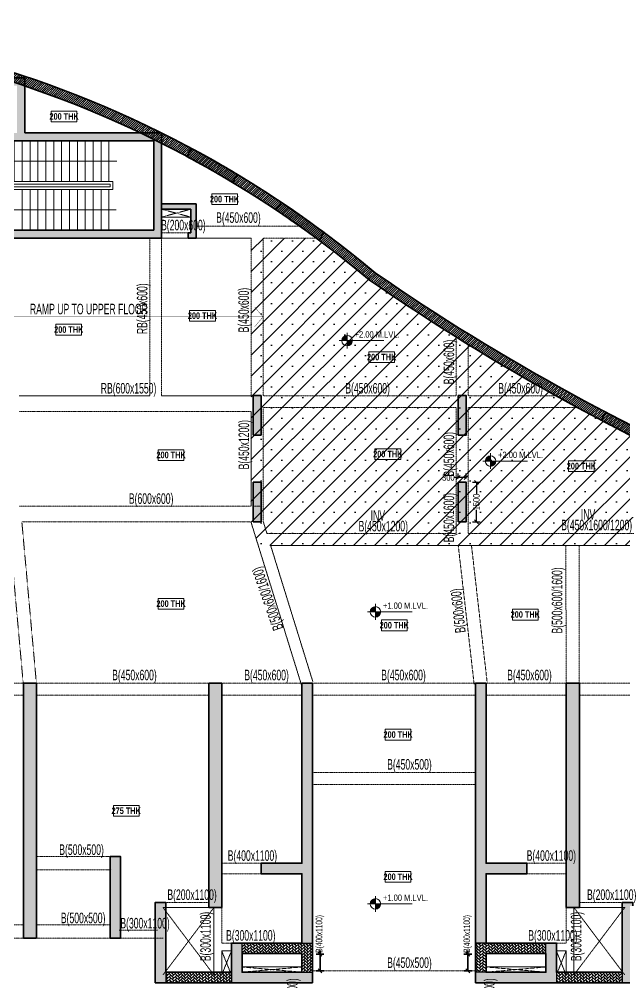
# Model space of a CAD drawing. Header units: millimetres. Extents: x -3 to 145534, y 75 to 63454.
# Drawn here: x 21210 to 44240, y 25159 to 61841 of the extents above; entities that cross this region are included whole.
import ezdxf

# ---------------------------------------------------------------- set-up
doc = ezdxf.new("R2010")
doc.units = ezdxf.units.MM
doc.linetypes.add('HIDDEN', pattern=[0.375, 0.25, -0.125])
for name, color, linetype, lineweight in [('A-ANNO-DIMS', 8, 'Continuous', 15), ('A-DETL-MISC', 35, 'Continuous', 15), ('A-FLOR-IDEN', 11, 'Continuous', 9), ('A-HIDD-ABVE', 8, 'HIDDEN', 20), ('G-____-____-DIMS', 7, 'Continuous', 9), ('S-BEAM', 7, 'Continuous', 18), ('S-BEAM-IDEN', 2, 'Continuous', 9), ('S-COL HATCH', 9, 'Continuous', 0), ('S-COLS', 5, 'Continuous', 35)]:
    doc.layers.add(name, color=color, linetype=linetype, lineweight=lineweight)
doc.layers.add('changes', color=7, linetype='Continuous')
doc.layers.add('HATCH', color=8, linetype='Continuous')
doc.styles.add('Dim.s & Anno.(Misc.)', font='ARIALN.TTF')
doc.styles.add('SOBHA', font='swisscl.ttf')
doc.styles.add('Swis721 LtCn BT', font='swisscl.ttf', dxfattribs={"width": 0.9, "height": 233.3551617873649})
doc.styles.add('Swis721 LtCn BT_1', font='swisscl.ttf', dxfattribs={"height": 239.9999999999999})
doc.styles.add('Swis721 LtCn BT_B', font='', dxfattribs={"width": 0.9, "height": 246.9183359013865})
doc.styles.get('Swis721 LtCn BT_B').set_extended_font_data('Swis721 LtCn BT', bold=True)
doc.dimstyles.new('A-GFC-100', dxfattribs={"dimscale": 100, "dimtxt": 1.75, "dimasz": 1.5, "dimexe": 1.5, "dimexo": 0, "dimgap": 1, "dimtad": 1, "dimdsep": 46, "dimtxsty": 'Dim.s & Anno.(Misc.)', "dimblk": 'ARCHTICK', "dimcen": 0, "dimdle": 1.5, "dimclrd": 256, "dimclre": 8, "dimclrt": 6, "dimazin": 2, "dimtfac": 1, "dimtix": 1, "dimtmove": 2, "dimatfit": 3, "dimfxl": 1, "dimtolj": 1, "dimlwd": -1, "dimlwe": 9, "dimarcsym": 0})
doc.dimstyles.new('S-100', dxfattribs={"dimscale": 100, "dimtxt": 2.5, "dimasz": 1.5, "dimexe": 1.5, "dimexo": 1.5, "dimgap": 0.1, "dimtad": 0, "dimdec": 0, "dimrnd": 0.0005, "dimzin": 0, "dimdsep": 46, "dimtxsty": 'SOBHA', "dimblk": 'OBLIQUE', "dimcen": 0.09, "dimclrd": 8, "dimclre": 8, "dimclrt": 6, "dimadec": 0, "dimazin": 0, "dimtfac": 1, "dimtdec": 0, "dimtofl": 0, "dimtmove": 0, "dimatfit": 3, "dimfxl": 1.5, "dimfxlon": 1, "dimtolj": 1, "dimtzin": 0, "dimlwd": -1, "dimlwe": -1, "dimarcsym": 0})
pattern_1 = [(45, (-31966103.1804494, 21022167.40844137), (0, 113.1370849898476), [240, -80]), (135, (-31966046.6119069, 21022223.97698387), (8.9e-15, 113.1370849898476), [240, -80])]
pattern_2 = [(45, (-31794446.85419369, 20735559.7480981), (0, 113.1370849898476), [240, -80]), (135, (-31794390.28565119, 20735616.3166406), (8.9e-15, 113.1370849898476), [240, -80])]

# ---------------------------------------------------------------- blocks, each defined once
blk = doc.blocks.new('_ARCHTICK')
at = {"color": 0, "linetype": 'ByBlock', "const_width": 0.15}
blk.add_lwpolyline([(-0.5, -0.5), (0.5, 0.5)], dxfattribs=at)
blk = doc.blocks.new('Spot Elevations - M_Spot Elevation - Target Filled-23738-FIRST FLOOR  FRAMING PLAN _NTA_')
at = {"layer": 'G-____-____-DIMS'}
h = blk.add_hatch(color=256, dxfattribs=at)
edge = h.paths.add_edge_path(flags=0)
edge.add_line((1.6e-15, 0), (-1.999999999999998, 0))
edge.add_arc((-2.6e-15, 1.9e-15), 1.999999999999994, 90.00000000000023, 180.0000000000001, ccw=False)
edge.add_line((1.6e-15, 1.999999999999998), (1.6e-15, 0))
h = blk.add_hatch(color=256, dxfattribs=at)
edge = h.paths.add_edge_path(flags=0)
edge.add_line((1.6e-15, 0), (2.000000000000003, 0))
edge.add_arc((9e-15, -5.8e-15), 1.999999999999992, 269.9999999999993, 359.99999999999983, ccw=False)
edge.add_line((1.6e-15, -1.999999999999999), (1.6e-15, 0))
for p, q in [((-2.999999999999997, 0), (14, 0)), ((1.9e-15, -2.999999999999999), (1.9e-15, 2.999999999999999))]:
    blk.add_line(p, q, dxfattribs=at)
blk.add_circle((1.6e-15, 0), 2.000000000000001, dxfattribs=at)
blk = doc.blocks.new('A$C89844c14')
at = {"layer": 'S-COL HATCH', "transparency": 33554687}
h = blk.add_hatch(dxfattribs=at)
h.set_pattern_fill('ANSI31', color=256, scale=500)
h.set_pattern_definition([(45, (-31243118.95039071, 21573255.04475099), (-44.19417382415922, 44.19417382415922), [])])
edge = h.paths.add_edge_path()
edge.add_line((-12641.36437787861, -10574.03004626185), (46763.39400777965, -10574.03004626185))
edge.add_line((46763.39400777965, -10574.03004626185), (50158.63604889065, -10423.83620051294))
edge.add_line((50158.63604889065, -10423.83620051294), (50158.63604889065, 18363.45195051283))
edge.add_arc((65986.83610693365, 101151.7779547721), 84287.8332837242, 235.3318360843077, 259.1763076908551, ccw=False)
edge.add_arc((-8442.753611341119, 269.379661232233), 41199.68046838963, 49.9961516128636, 101.0852321286915)
edge.add_line((-16364.17637338489, 40700.36693736166), (-15223.62516012043, 21151.17039509863))
edge.add_line((-15223.62516012043, 21151.17039509863), (-12641.36437787861, 21151.17039486021))
edge.add_line((-12641.36437787861, 21151.17039486021), (-12641.36437787861, -10574.03004626185))
edge = h.paths.add_edge_path(flags=16)
edge.add_line((-12291.36437835544, -10224.03004578501), (46755.65639505535, -10224.03004578501))
edge.add_line((46755.65639505535, -10224.03004578501), (49808.63604841381, -10088.97671297937))
edge.add_line((49808.63604841381, -10088.97671297937), (49808.63604841381, 18074.53277989477))
edge.add_arc((65986.83610427752, 101151.777949918), 84637.83327854906, 235.3207608542366, 258.9803174311657, ccw=False)
edge.add_arc((-8442.753610882908, 269.3796631880104), 40849.68046623029, 49.97334944151059, 100.6567920093794)
edge.add_line((-15996.90336217731, 40414.50658699125), (-14893.4499033913, 21501.17039509863))
edge.add_line((-14893.4499033913, 21501.17039509863), (-12291.36437835544, 21501.17039462179))
edge.add_line((-12291.36437835544, 21501.17039462179), (-12291.36437835544, -10224.03004578501))
h = blk.add_hatch(color=256, dxfattribs=at)
h.dxf.hatch_style = 1
h.paths.add_polyline_path([(9116.98672829941, 37152.32847986743), (4718.410191729665, 37152.32847986743), (4718.410191729665, 38940.81823940575, 0.0061394084809778), (3764.870239019394, 39252.32868109271), (2318.410443499685, 39252.32868109271), (2318.410355761647, 38452.32847986743), (2618.410192206502, 38452.32847986743), (2618.410192206502, 38952.32868109271), (4418.410191729665, 38952.32868109271), (4418.410191729665, 37152.32847986743), (2618.410192206502, 37152.32847986743), (2618.410192206502, 37452.32847986743), (2318.410271838307, 37452.32847986743), (2318.410166934133, 34902.32847986743), (2618.410191729665, 34902.32847986743), (2618.410191729665, 36852.32847986743), (9618.410192206504, 36852.32847986743), (9618.410192206504, 33452.32847962901), (2618.410191729665, 33452.32847962901), (2618.410191729665, 33652.32847986743), (2318.410192206502, 33652.32847986743), (2318.410192206502, 33152.32847962901), (9918.41019268334, 33152.32847962901), (9918.41019268334, 36759.98198723793, 0.005461092932289)])
h = blk.add_hatch(color=256, dxfattribs=at)
h.dxf.hatch_style = 1
h.paths.add_polyline_path([(4718.410191729665, 39252.32868109271), (3764.870239019394, 39252.32868109271, -0.0061394084809777), (4718.410191729665, 38940.81823940575)])
h = blk.add_hatch(color=256, dxfattribs=at)
h.dxf.hatch_style = 1
h.paths.add_polyline_path([(9916.488125164064, 37152.32847986743), (9116.98672829941, 37152.32847986743, -0.0054610929322891), (9918.41019268334, 36759.98198723793)])
h = blk.add_hatch(color=256, dxfattribs=at)
h.dxf.hatch_style = 1
h.paths.add_polyline_path([(11048.92116140947, 36566.86073822156), (10883.09765475243, 36258.63587787375, -0.0119099194119703), (12621.80857507884, 35269.11350852624), (12787.81885411963, 35577.68553232029, 0.011811406777988)])
h = blk.add_hatch(color=256, dxfattribs=at)
h.dxf.hatch_style = 1
h.paths.add_polyline_path([(14465.38931171223, 34513.35306438059), (14270.55549418181, 34222.59580556676, -0.0119099194350363), (15905.50230845436, 33069.67815620452), (16100.55556829646, 33360.76290838793, 0.0118114067623344)])
h = blk.add_hatch(color=256, dxfattribs=at)
h.dxf.hatch_style = 1
h.paths.add_polyline_path([(11228.40951917693, 34451.18865903467), (9918.410194970667, 34451.16267657652), (9918.412713244557, 34251.15960171819), (11028.40955301747, 34251.18161733449), (11028.44738690555, 33351.16267636418), (10928.43067152798, 33351.18271977827), (10928.43461797759, 33152.32848249003), (11228.43530390039, 33151.15871177241), (11228.4095191732, 33351.16267636791)])
h = blk.add_hatch(color=256, dxfattribs=at)
h.dxf.hatch_style = 1
h.paths.add_polyline_path([(13404.06315256283, 25652.33507237211), (13704.06315097958, 25652.33507307246), (13704.06314678862, 27152.33507307246), (13404.06314883753, 27152.33507237211)])
h = blk.add_hatch(color=256, dxfattribs=at)
h.dxf.hatch_style = 1
h.paths.add_polyline_path([(13404.06326432153, 25652.3350940235), (13704.06326413527, 25652.3350940235), (13704.06326413527, 27152.3350940235), (13404.06326432153, 27152.3350940235)])
h = blk.add_hatch(color=256, dxfattribs=at)
h.dxf.hatch_style = 1
h.paths.add_polyline_path([(21204.06315097958, 25652.33509332687), (21504.06315265596, 25652.3350940235), (21504.06314893067, 27152.3350940235), (21204.06314678863, 27152.33509332687)])
h = blk.add_hatch(color=256, dxfattribs=at)
h.dxf.hatch_style = 1
h.paths.add_polyline_path([(21204.06326460093, 25652.3350940235), (21504.06326255202, 25652.3350940235), (21504.06326255202, 27152.3350940235), (21204.06326460093, 27152.3350940235)])
h = blk.add_hatch(color=256, dxfattribs=at)
h.dxf.hatch_style = 1
h.paths.add_polyline_path([(28423.99673158675, 25307.0760040693), (28605.68384588138, 25607.67662080005, -0.0060300541328902), (26819.177078031, 26518.35735208914), (26637.80549352989, 26218.27875832841, 0.0060046413283246)])
h = blk.add_hatch(color=256, dxfattribs=at)
h.dxf.hatch_style = 1
h.paths.add_polyline_path([(13404.06315815076, 22352.34440836683), (13704.06315982714, 22352.34440860152), (13704.06315610185, 23852.34440860152), (13404.06315489113, 23852.34440836683)])
h = blk.add_hatch(color=256, dxfattribs=at)
h.dxf.hatch_style = 1
h.paths.add_polyline_path([(13404.06326292455, 22352.34442955628), (13704.06326273829, 22352.34442955628), (13704.06326273829, 23852.34442955628), (13404.06326292455, 23852.34442955628)])
h = blk.add_hatch(color=256, dxfattribs=at)
h.dxf.hatch_style = 1
h.paths.add_polyline_path([(21204.0631602928, 22352.34442885593), (21504.06315870956, 22352.34442955628), (21504.06315591559, 23852.34442955628), (21204.06315610185, 23852.34442885593)])
h = blk.add_hatch(color=256, dxfattribs=at)
h.dxf.hatch_style = 1
h.paths.add_polyline_path([(21204.06326273829, 22352.34442955628), (21504.06326115504, 22352.34442955628), (21504.06326115504, 23852.34442955628), (21204.06326273829, 23852.34442955628)])
at = {"layer": 'S-COLS'}
for p, q in [((4718.410191729665, 39252.32868109271, 5.384398549e-07), (2318.410443499685, 39252.32868109271, 3.28693309e-07)), ((4718.410191729665, 37152.32847986743, 2.087540928e-07), (4718.410191729665, 39252.32868109271, 5.384398549e-07)), ((9918.41019268334, 37152.32847986743), (4718.410191729665, 37152.32847986743, 2.087540928e-07)), ((9918.41019268334, 33152.32847962901), (9918.41019268334, 37152.32847986743)), ((2618.410191729665, 36852.32847986743), (9618.410192206504, 36852.32847986743)), ((9618.410192206504, 36852.32847986743), (9618.410192206504, 33452.32847962901)), ((9618.410192206504, 33452.32847962901), (2618.410191729665, 33452.32847962901)), ((2318.410192206502, 33152.32847962901), (9918.41019268334, 33152.32847962901))]:
    blk.add_line(p, q, dxfattribs=at)
for points, elevation in [([(-12641.36437787861, -10574.03004626185), (46763.39400777965, -10574.03004626185), (50158.63604889065, -10423.83620051294), (50158.63604889065, 18363.45195051283, -0.104418166803797), (18042.01030120998, 31828.38711067289, 0.2266855225477514), (-16364.17637338489, 40700.36693736166), (-15223.62516012043, 21151.17039509863), (-12641.36437787861, 21151.17039486021)], -9.701837e-10), ([(-12291.36437835544, -10224.03004578501), (46755.65639505535, -10224.03004578501), (49808.63604841381, -10088.97671297937), (49808.63604841381, 18074.53277989477, -0.1036025941680122), (17829.4674840942, 31549.83351107687, 0.2248253873117498), (-15996.90336217731, 40414.50658699125), (-14893.4499033913, 21501.17039509863), (-12291.36437835544, 21501.17039462179)], -3.2951e-10)]:
    blk.add_lwpolyline(points, format="xyb", close=True, dxfattribs=dict(at, elevation=elevation))
at = {"layer": 'S-COLS', "elevation": -8.166589e-10}
for points in [[(12787.81885708123, 35577.6855305396, 0.011811406798394), (11048.92116140947, 36566.86073822156), (10883.09765475243, 36258.63587787375, -0.0119099194119703), (12621.80857507884, 35269.11350852624), (12787.81885428726, 35577.68553263322)], [(14465.38931160793, 34513.35306422413), (14270.55549418181, 34222.59580556676, -0.0119099194350363), (15905.50230845436, 33069.67815620452), (16100.55556829646, 33360.76290838793, 0.0118114067829311), (14465.38930881396, 34513.35306632147)], [(26637.80548092351, 26218.27876495197, 0.0060046413709705), (28423.99673158675, 25307.0760040693), (28605.68384588138, 25607.67662080005, -0.0060300541328902), (26819.177078031, 26518.35735208914), (26637.8054930307, 26218.2787575014)]]:
    blk.add_lwpolyline(points, format="xyb", dxfattribs=at)
at = {"layer": 'S-COLS', "elevation": -9.924532e-10}
blk.add_lwpolyline([(9918.410194970667, 34451.16267657652), (11228.40951917693, 34451.18865903467), (11228.4095191732, 33351.16267636791), (11228.43530390039, 33151.15871177241), (10928.43461797759, 33152.32848249003), (10928.43067152798, 33351.18271977827), (11028.44738690555, 33351.16267636418), (11028.40955301747, 34251.18161733449), (9918.412713244557, 34251.15960171819), (9918.410194970667, 34451.16267657652)], dxfattribs=at)
at = {"layer": 'S-COLS', "elevation": -8.166589e-10}
for points in [[(13404.06315256283, 25652.33507237211), (13704.06315097958, 25652.33507307246), (13704.06314678862, 27152.33507307246), (13404.06314883753, 27152.33507237211)], [(13404.06326432153, 25652.3350940235), (13704.06326413527, 25652.3350940235), (13704.06326413527, 27152.3350940235), (13404.06326432153, 27152.3350940235)], [(21204.06315097958, 25652.33509332687), (21504.06315265596, 25652.3350940235), (21504.06314893067, 27152.3350940235), (21204.06314678863, 27152.33509332687)], [(21204.06326460093, 25652.3350940235), (21504.06326255202, 25652.3350940235), (21504.06326255202, 27152.3350940235), (21204.06326460093, 27152.3350940235)], [(13404.06315815076, 22352.34440836683), (13704.06315982714, 22352.34440860152), (13704.06315610185, 23852.34440860152), (13404.06315489113, 23852.34440836683)], [(13404.06326292455, 22352.34442955628), (13704.06326273829, 22352.34442955628), (13704.06326273829, 23852.34442955628), (13404.06326292455, 23852.34442955628)], [(21204.0631602928, 22352.34442885593), (21504.06315870956, 22352.34442955628), (21504.06315591559, 23852.34442955628), (21204.06315610185, 23852.34442885593)], [(21204.06326273829, 22352.34442955628), (21504.06326115504, 22352.34442955628), (21504.06326115504, 23852.34442955628), (21204.06326273829, 23852.34442955628)]]:
    blk.add_lwpolyline(points, close=True, dxfattribs=at)
blk = doc.blocks.new('_OBLIQUE')
at = {"color": 0, "linetype": 'ByBlock'}
blk.add_line((-0.5, -0.5), (0.5, 0.5), dxfattribs=at)
blk = doc.blocks.new('*D24')
at = {"layer": 'S-COLS', "color": 8, "transparency": 16777216}
for p, q in [((32500.00156215997, 26241.78516129029), (32800.00156215998, 26241.78516129029)), ((32650.00156215998, 26241.78516129029), (32650.00156215998, 26391.78516129029)), ((32650.00156215998, 25609.28497441855), (32650.00156215998, 26241.78516129029)), ((32500.00156215997, 25609.28497441855), (32800.00156215998, 25609.28497441855))]:
    blk.add_line(p, q, dxfattribs=at)
at = {"layer": 'S-COLS', "color": 8, "transparency": 16777216, "xscale": 150, "yscale": 150, "zscale": 150}
for p, rotation in [((32650.00156215998, 26241.78516129029), 90), ((32650.00156215998, 25609.28497441855), 270)]:
    blk.add_blockref('_OBLIQUE', p, dxfattribs=dict(at, rotation=rotation))
at = {"layer": 'S-COLS', "color": 6, "transparency": 16777216, "insert": (32650.00156215998, 27018.56104595606), "char_height": 250, "attachment_point": 5, "rotation": 90, "style": 'SOBHA'}
blk.add_mtext('\\A1;{\\W0.8;\\C2;B(400x1100)}', dxfattribs=at)
blk = doc.blocks.new('*D25')
at = {"layer": 'S-COLS', "color": 8, "transparency": 16777216}
for p, q in [((38420.712652002, 26241.78516129029), (38120.712652002, 26241.78516129029)), ((38270.712652002, 26241.78516129029), (38270.712652002, 26391.78516129029)), ((38270.712652002, 25609.28497441855), (38270.712652002, 26241.78516129029)), ((38420.712652002, 25609.28497441855), (38120.712652002, 25609.28497441855))]:
    blk.add_line(p, q, dxfattribs=at)
at = {"layer": 'S-COLS', "color": 8, "transparency": 16777216, "xscale": 150, "yscale": 150, "zscale": 150}
for p, rotation in [((38270.712652002, 26241.78516129029), 90), ((38270.712652002, 25609.28497441855), 270)]:
    blk.add_blockref('_OBLIQUE', p, dxfattribs=dict(at, rotation=rotation))
at = {"layer": 'S-COLS', "color": 6, "transparency": 16777216, "insert": (38270.712652002, 27018.56104595606), "char_height": 250, "attachment_point": 5, "rotation": 90, "style": 'SOBHA'}
blk.add_mtext('\\A1;{\\W0.8;\\C2;B(400x1100)}', dxfattribs=at)
blk = doc.blocks.new('A$C0921b736')
at = {"layer": 'S-COL HATCH', "transparency": 33554687}
h = blk.add_hatch(color=256, dxfattribs=at)
h.dxf.hatch_style = 1
h.paths.add_polyline_path([(12524.977809906, 12975.20534372329), (13025.00312328338, 12975.20534372329), (13025.00312328338, 22675.20470356941), (12524.977809906, 22675.20470356941)])
h = blk.add_hatch(color=256, dxfattribs=at)
h.dxf.hatch_style = 1
h.paths.add_polyline_path([(19575.00293970108, 14135.19997811317), (20075.00294017792, 14135.19997811317), (20075.00294017792, 22675.19536566734), (19575.00293970108, 22675.19536566734)])
h = blk.add_hatch(color=256, dxfattribs=at)
h.dxf.hatch_style = 1
h.paths.add_polyline_path([(23525.00294017792, 22675.19536566734), (23125.00293970108, 22675.19536566734), (23125.00293970108, 15825.19997811317), (21574.99893379211, 15825.19997811317), (21574.99893379211, 15425.19675477594), (23125.00293970108, 15425.19675477594), (23125.00293970108, 12785.19997835159), (23525.00294017792, 12785.19997835159)])
h = blk.add_hatch(color=256, dxfattribs=at)
h.dxf.hatch_style = 1
h.paths.add_polyline_path([(29725.00351956487, 12785.19997835159), (30125.0035200417, 12785.19997835159), (30125.0035200417, 15425.19675477594), (31675.00752595067, 15425.19675477594), (31675.00752595067, 15825.19997811317), (30125.0035200417, 15825.19997811317), (30125.0035200417, 22675.19536566734), (29725.00351956487, 22675.19536566734)])
h = blk.add_hatch(color=256, dxfattribs=at)
h.dxf.hatch_style = 1
h.paths.add_polyline_path([(33675.0035200417, 14135.19997811317), (33175.00351956487, 14135.19997811317), (33175.00351956487, 22675.19536566734), (33675.0035200417, 22675.19536566734)])
h = blk.add_hatch(color=256, dxfattribs=at)
h.dxf.hatch_style = 1
h.paths.add_polyline_path([(15825.00276660919, 12975.20483279228), (16225.00276660919, 12975.20483279228), (16225.00290727615, 16075.19992899895), (15825.00277738273, 16075.19993472099)])
h = blk.add_hatch(color=256, dxfattribs=at)
h.dxf.hatch_style = 1
h.paths.add_polyline_path([(17945.00293970108, 14335.19997906685), (17545.00293970108, 14335.19997906685), (17545.00293970108, 11275.19985723495), (17945.00293970108, 11275.19985723495), (17945.00293970108, 11675.19985628128)])
h = blk.add_hatch(color=256, dxfattribs=at)
h.dxf.hatch_style = 1
h.paths.add_polyline_path([(35305.00352004171, 11675.19985628128), (35305.00352004171, 11275.19985723495), (35705.00352004171, 11275.19985723495), (35705.00352004171, 14335.19997906685), (35305.00352004171, 14335.19997906685)])
h = blk.add_hatch(color=256, dxfattribs=at)
h.dxf.hatch_style = 1
h.paths.add_polyline_path([(23525.00294017792, 11275.19985723495), (23525.00294017792, 11675.19985628128), (23125.00293970108, 11675.19985628128), (20845.00294017792, 11675.19985628128), (20845.00294017792, 12385.19997835159), (20845.00294017792, 12785.19997835159), (20445.00294160843, 12785.19997835159), (20445.00294160843, 11675.19985628128), (20445.00294160843, 11275.19985723495)])
at = {"layer": 'S-COL HATCH'}
h = blk.add_hatch(dxfattribs=at)
h.set_pattern_fill('AR-HBONE', color=256, scale=20)
h.set_pattern_definition(pattern_2)
h.paths.add_polyline_path([(23125.00294017792, 12385.19997835159), (23125.00293970108, 11692.47018022835), (23125.00640951097, 11692.46977652982), (23125.00640999153, 11675.19985628128), (23525.00294018164, 11675.19985628128), (23525.00294017792, 12785.19997835159), (20845.00294017792, 12785.19997835159), (20845.00294017792, 12485.19997859001), (20845.00294065476, 12385.19997835159)])
at = {"layer": 'S-COL HATCH', "transparency": 33554687}
h = blk.add_hatch(color=256, dxfattribs=at)
h.dxf.hatch_style = 1
h.paths.add_polyline_path([(32805.00351813436, 11275.19985723495), (32805.00351813436, 11675.19985628128), (32805.00351813436, 12785.19997835159), (32405.00351956487, 12785.19997835159), (32405.00351956487, 12385.19997835159), (32405.00351956487, 11675.19985628128), (30125.0035200417, 11675.19985628128), (29725.00351956487, 11675.19985628128), (29725.00351956487, 11275.19985723495)])
at = {"layer": 'S-COL HATCH'}
h = blk.add_hatch(dxfattribs=at)
h.set_pattern_fill('AR-HBONE', color=256, scale=20)
h.set_pattern_definition(pattern_2)
h.paths.add_polyline_path([(30125.00351956487, 12385.19997835159), (30125.0035200417, 11692.47018022835), (30125.00005023182, 11692.46977652982), (30125.00004975125, 11675.19985628128), (29725.00351956114, 11675.19985628128), (29725.00351956487, 12785.19997835159), (32405.00351956487, 12785.19997835159), (32405.00351956487, 12485.19997859001), (32405.00351908803, 12385.19997835159)])
h = blk.add_hatch(dxfattribs=at)
h.set_pattern_fill('AR-HBONE', color=256, scale=20)
h.set_pattern_definition(pattern_1)
h.paths.add_polyline_path([(20445.00294160843, 11275.19985723495), (20445.00294160843, 11675.19985628128), (17945.00293970108, 11675.19985628128), (17945.00293970108, 11275.19985723495)])
h = blk.add_hatch(dxfattribs=at)
h.set_pattern_fill('AR-HBONE', color=256, scale=20)
h.set_pattern_definition(pattern_1)
h.paths.add_polyline_path([(35305.00352004171, 11275.19985723495), (35305.00352004171, 11675.19985628128), (32805.00351813436, 11675.19985628128), (32805.00351813436, 11275.19985723495)])
at = {"layer": 'changes'}
for p, q in [((20845.00294017792, 12385.19997835159), (20845.00294017792, 12785.19997835159)), ((23125.00293970108, 12785.19997835159), (23525.00294017792, 12785.19997835159)), ((30125.0035200417, 12785.19997835159), (29725.00351956487, 12785.19997835159)), ((32405.00351956487, 12385.19997835159), (32405.00351956487, 12785.19997835159)), ((17945.00293970108, 11675.19985628128), (17945.00293970108, 11275.19985723495)), ((20445.00294160843, 11675.19985628128), (20445.00294160843, 11275.19985723495)), ((23125.00293970108, 11675.19985628128), (23525.00294017792, 11675.19985628128)), ((30125.0035200417, 11675.19985628128), (29725.00351956487, 11675.19985628128)), ((32805.00351813436, 11675.19985628128), (32805.00351813436, 11275.19985723495)), ((35305.00352004171, 11675.19985628128), (35305.00352004171, 11275.19985723495))]:
    blk.add_line(p, q, dxfattribs=at)
at = {"layer": 'S-COLS'}
for points, elevation in [([(12524.977809906, 12975.20534372329), (13025.00312328338, 12975.20534372329), (13025.00312328338, 22675.20470356941), (12524.977809906, 22675.20470356941)], -7.379508e-10), ([(15825.00277738273, 16075.19993472099), (16225.00290727615, 16075.19992899895), (16225.00276660919, 12975.20483279228), (15825.00276660919, 12975.20483279228)], -7.381996e-10)]:
    blk.add_lwpolyline(points, close=True, dxfattribs=dict(at, elevation=elevation))
for points in [[(23525.00294017792, 11275.19985723495), (23525.00294017792, 22675.19536566734), (23125.00293970108, 22675.19536566734), (23125.00293970108, 15825.19997811317), (21574.99893379211, 15825.19997811317), (21574.99893379211, 15425.19675477594), (23125.00293970108, 15425.19675477594), (23125.00293970108, 12785.19997835159), (20445.00294160843, 12785.19997835159), (20445.00294160843, 11675.19985628128), (17945.00293970108, 11675.19985628128), (17945.00293970108, 14335.19997906685), (17545.00293970108, 14335.19997906685), (17545.00293970108, 11275.19985723495), (23525.00294017792, 11275.19985723495)], [(29725.00351956487, 11275.19985723495), (29725.00351956487, 22675.19536566734), (30125.0035200417, 22675.19536566734), (30125.0035200417, 15825.19997811317), (31675.00752595067, 15825.19997811317), (31675.00752595067, 15425.19675477594), (30125.0035200417, 15425.19675477594), (30125.0035200417, 12785.19997835159), (32805.00351813436, 12785.19997835159), (32805.00351813436, 11675.19985628128), (35305.00352004171, 11675.19985628128), (35305.00352004171, 14335.19997906685), (35705.00352004171, 14335.19997906685), (35705.00352004171, 11275.19985723495), (29725.00351956487, 11275.19985723495)]]:
    blk.add_lwpolyline(points, dxfattribs=at)
for points in [[(19575.00293970108, 14135.19997811317), (20075.00294017792, 14135.19997811317), (20075.00294017792, 22675.19536566734), (19575.00293970108, 22675.19536566734)], [(33675.0035200417, 14135.19997811317), (33175.00351956487, 14135.19997811317), (33175.00351956487, 22675.19536566734), (33675.0035200417, 22675.19536566734)], [(23125.00293970108, 12385.19997835159), (20845.00294017792, 12385.19997835159), (20845.00294017792, 11675.19985628128), (23125.00293970108, 11675.19985628128)], [(30125.0035200417, 12385.19997835159), (32405.00351956487, 12385.19997835159), (32405.00351956487, 11675.19985628128), (30125.0035200417, 11675.19985628128)]]:
    blk.add_lwpolyline(points, close=True, dxfattribs=at)
blk = doc.blocks.new('*D29')
at = {"layer": 'changes', "color": 8, "transparency": 16777216}
for p, q in [((38447.87234134646, 44211.62938395885), (38747.87234134646, 44211.62938395885)), ((38597.87234134646, 44211.62938395885), (38597.87234134646, 43765.45310610826)), ((38597.87234134646, 42711.62938395884), (38597.87234134646, 43157.80566180943)), ((38447.87234134646, 42711.62938395884), (38747.87234134646, 42711.62938395884))]:
    blk.add_line(p, q, dxfattribs=at)
at = {"layer": 'changes', "color": 8, "transparency": 16777216, "xscale": 150, "yscale": 150, "zscale": 150}
for p, rotation in [((38597.87234134646, 44211.62938395885), 90), ((38597.87234134646, 42711.62938395884), 270)]:
    blk.add_blockref('_OBLIQUE', p, dxfattribs=dict(at, rotation=rotation))
at = {"layer": 'changes', "color": 6, "transparency": 16777216, "insert": (38597.87234134646, 43461.62938395883), "char_height": 250, "attachment_point": 5, "rotation": 90, "style": 'SOBHA'}
blk.add_mtext('\\A1;1500', dxfattribs=at)
blk = doc.blocks.new('*D30')
at = {"layer": 'changes', "color": 8, "transparency": 16777216}
for p, q in [((37910.06317371819, 44395.98743807892), (37760.06317371819, 44395.98743765983)), ((37910.06317381418, 44361.62938312063), (37910.0631732991, 44545.98743807892)), ((38210.06317353193, 44395.98743891711), (37910.06317371819, 44395.98743807892)), ((38210.06317362792, 44361.62938395883), (38210.06317311283, 44545.98743891711))]:
    blk.add_line(p, q, dxfattribs=at)
at = {"layer": 'changes', "color": 8, "transparency": 16777216, "xscale": 150, "yscale": 150, "zscale": 150}
for p, rotation in [((37910.06317371819, 44395.98743807892), 180.0000001600825), ((38210.06317353193, 44395.98743891711), 1.600825872e-07)]:
    blk.add_blockref('_OBLIQUE', p, dxfattribs=dict(at, rotation=rotation))
at = {"layer": 'changes', "color": 6, "transparency": 16777216, "insert": (37531.51795746656, 44395.98743702128), "char_height": 250, "attachment_point": 5, "rotation": 1.6008255730587373e-07, "style": 'SOBHA'}
blk.add_mtext('\\A1;300', dxfattribs=at)
blk = doc.blocks.new('A$Cf8d4ec59')
at = {"layer": 'A-DETL-MISC'}
for p, q in [((-5300.000001907349, -5.0067901611e-06), (-5300.000001907349, -1550.005597352982)), ((-5000.000005722046, -5.0067901611e-06), (-5000.000005722046, -1550.005597352982)), ((-4700.000005722046, -5.0067901611e-06), (-4700.000005722046, -1550.005597352982)), ((-4400.000001907349, -5.0067901611e-06), (-4400.000001907349, -1550.005597352982)), ((-4100.000001907349, -5.0067901611e-06), (-4100.000001907349, -1550.005597352982)), ((-3800.000001907349, -5.0067901611e-06), (-3800.000001907349, -1550.005597352982)), ((-3500.000005722046, -5.0067901611e-06), (-3500.000005722046, -1550.005597352982)), ((-3200.000005722046, -5.0067901611e-06), (-3200.000005722046, -1550.005597352982)), ((-2900.000001907349, -5.0067901611e-06), (-2900.000001907349, -1550.005597352982)), ((-2600.000001907349, -5.0067901611e-06), (-2600.000001907349, -1550.005597352982)), ((-2300.000001907349, -5.0067901611e-06), (-2300.000001907349, -1549.994012117386)), ((-2000.000005722046, -5.0067901611e-06), (-2000.000005722046, -1549.994012117386)), ((-1700.000005722046, -5.0067901611e-06), (-1700.000005722046, -1549.994012117386)), ((-5000.000005722046, -3400.00000500679), (-5000.000005722046, -1850.005112886429)), ((-4700.000005722046, -3400.00000500679), (-4700.000005722046, -1850.004632234573)), ((-4400.000001907349, -3400.00000500679), (-4400.000001907349, -1850.00414776802)), ((-4100.000001907349, -3400.00000500679), (-4100.000001907349, -1850.003667116165)), ((-3800.000001907349, -3400.00000500679), (-3800.000001907349, -1850.003182649612)), ((-3500.000005722046, -3400.00000500679), (-3500.000005722046, -1850.002698183059)), ((-3200.000005722046, -3400.00000500679), (-3200.000005722046, -1850.002217531204)), ((-2900.000001907349, -3400.00000500679), (-2900.000001907349, -1850.001733064651)), ((-2600.000001907349, -3400.00000500679), (-2600.000001907349, -1850.001252412796)), ((-2300.000001907349, -3400.00000500679), (-2300.000001907349, -1850.000771760941)), ((-2000.000005722046, -3400.00000500679), (-2000.000005722046, -1850.000287294388)), ((-1700.000005722046, -3400.00000500679), (-1700.000005722046, -1850.000287294388))]:
    blk.add_line(p, q, dxfattribs=at)
for points in [[(-1550.000001907348, -1549.999802827835), (-1550.000001907348, -1849.999806642532), (-5450.000005722046, -1850.005597352981), (-5450.000005722046, -1550.005597352982)], [(-1650.000001907348, -1649.999943971634), (-1650.000001907348, -1749.999940156936), (-5350.000001907349, -1750.00546002388), (-5350.000001907349, -1650.00546002388)]]:
    blk.add_lwpolyline(points, close=True, dxfattribs=at)
at = {"layer": 'A-ANNO-DIMS', "ltscale": 500}
for points in [[(-1400.000001907348, -775.0005238056183), (-5600.001485824584, -774.9584209918976)], [(-5599.998933792114, -2624.961293458939), (-1424.103029251098, -2625.000146150589)]]:
    blk.add_leader(points, dimstyle='A-GFC-100', override={"dimasz": 0.002, "dimtad": 0, "dimfxl": 0.18, "dimarcsym": 1}, dxfattribs=at)

msp = doc.modelspace()

# ---------------------------------------------------------------- hatches: boundary and pattern name
at = {"layer": 'HATCH'}
h = msp.add_hatch(dxfattribs=at)
h.set_pattern_fill('SACNCR', color=256, scale=6000)
h.set_pattern_definition([(45, (-31346307.3079049, 21493595.48188218), (-397.747564417433, 397.747564417433), []), (45, (-31345909.5603389, 21493595.48188218), (-397.747564417433, 397.747564417433), [0, -562.5])])
h.paths.add_polyline_path([(32498.63780896409, 53509.27385411407), (33635.31437060653, 52643.57616605978), (35272.28648104935, 51405.04109592731), (36735.14540443613, 50437.48493079464), (38172.58739715113, 49528.3547340333), (39500.0077484329, 48724.09704405065), (40662.4621638958, 48046.71449643369), (42358.53866521313, 47102.00921646501), (47027.17352836995, 44755.0705816112), (49045.69505013569, 43848.76368680965), (50690.70561287223, 43156.5705957226), (54208.17409637614, 41810.45530720051), (30299.27594892724, 41810.45530720051), (30021.03383739709, 42709.28979954492), (30031.20563947826, 53510.44362482796)])

# ---------------------------------------------------------------- linework, layer by layer
at = {"layer": 'A-FLOR-IDEN', "color": 8, "flags": 128}
for points in [[(23404.80406814112, 58342.61440309132), (23404.80406814112, 57930.7890062667), (22427.30406814112, 57930.7890062667), (22427.30406814112, 58342.61440309132)], [(23404.80406814112, 58342.61440309132), (23404.80406814112, 57930.7890062667), (22427.30406814112, 57930.7890062667), (22427.30406814112, 58342.61440309132)], [(29507.44209510504, 55195.80727899815), (29507.44209510504, 54783.98188217353), (28529.94209510504, 54783.98188217353), (28529.94209510504, 55195.80727899815)], [(29507.44209510504, 55195.80727899815), (29507.44209510504, 54783.98188217353), (28529.94209510504, 54783.98188217353), (28529.94209510504, 55195.80727899815)], [(35484.30406814112, 49182.61440309133), (35484.30406814112, 48770.7890062667), (34506.80406814112, 48770.7890062667), (34506.80406814112, 49182.61440309133)], [(35484.30406814112, 49182.61440309133), (35484.30406814112, 48770.7890062667), (34506.80406814112, 48770.7890062667), (34506.80406814112, 49182.61440309133)], [(35717.80406814113, 45489.61440309132), (35717.80406814113, 45077.7890062667), (34740.30406814113, 45077.7890062667), (34740.30406814113, 45489.61440309132)], [(35717.80406814113, 45489.61440309132), (35717.80406814113, 45077.7890062667), (34740.30406814113, 45077.7890062667), (34740.30406814113, 45489.61440309132)], [(27472.80406814113, 45454.11440309132), (27472.80406814113, 45042.2890062667), (26495.30406814113, 45042.2890062667), (26495.30406814113, 45454.11440309132)], [(27472.80406814113, 45454.11440309132), (27472.80406814113, 45042.2890062667), (26495.30406814113, 45042.2890062667), (26495.30406814113, 45454.11440309132)], [(43080.30406814112, 45032.11440309132), (43080.30406814112, 44620.2890062667), (42102.80406814112, 44620.2890062667), (42102.80406814112, 45032.11440309132)], [(43080.30406814112, 45032.11440309132), (43080.30406814112, 44620.2890062667), (42102.80406814112, 44620.2890062667), (42102.80406814112, 45032.11440309132)], [(27472.80406814113, 39794.11440309133), (27472.80406814113, 39382.2890062667), (26495.30406814113, 39382.2890062667), (26495.30406814113, 39794.11440309133)], [(27472.80406814113, 39794.11440309133), (27472.80406814113, 39382.2890062667), (26495.30406814113, 39382.2890062667), (26495.30406814113, 39794.11440309133)], [(40946.80406814112, 39380.61440309133), (40946.80406814112, 38968.7890062667), (39969.30406814112, 38968.7890062667), (39969.30406814112, 39380.61440309133)], [(40946.80406814112, 39380.61440309133), (40946.80406814112, 38968.7890062667), (39969.30406814112, 38968.7890062667), (39969.30406814112, 39380.61440309133)], [(35963.80406814112, 38971.61440309133), (35963.80406814112, 38559.7890062667), (34986.30406814112, 38559.7890062667), (34986.30406814112, 38971.61440309133)], [(35963.80406814112, 38971.61440309133), (35963.80406814112, 38559.7890062667), (34986.30406814112, 38559.7890062667), (34986.30406814112, 38971.61440309133)], [(36109.53084358989, 34809.89636619012), (36109.53084358989, 34398.07096936549), (35132.03084358989, 34398.07096936549), (35132.03084358989, 34809.89636619012)], [(24788.21003697484, 31909.64790244396), (24788.21003697484, 31497.82250561933), (25765.71003697484, 31497.82250561933), (25765.71003697484, 31909.64790244396)], [(36109.53084358989, 29395.61172373588), (36109.53084358989, 28983.78632691126), (35132.03084358989, 28983.78632691126), (35132.03084358989, 29395.61172373588)]]:
    msp.add_lwpolyline(points, close=True, dxfattribs=at)
at = {"layer": 'A-FLOR-IDEN', "color": 8, "elevation": 6.797408171e-07, "flags": 128}
for points in [[(28668.30408998623, 50758.74353556703), (28668.30408998623, 50346.9181387424), (27690.80408998623, 50346.9181387424), (27690.80408998623, 50758.74353556703)], [(28668.30408998623, 50758.74353556703), (28668.30408998623, 50346.9181387424), (27690.80408998623, 50346.9181387424), (27690.80408998623, 50758.74353556703)], [(23582.30408998622, 50228.24353556702), (23582.30408998622, 49816.4181387424), (22604.80408998622, 49816.4181387424), (22604.80408998622, 50228.24353556702)], [(23582.30408998622, 50228.24353556702), (23582.30408998622, 49816.4181387424), (22604.80408998622, 49816.4181387424), (22604.80408998622, 50228.24353556702)]]:
    msp.add_lwpolyline(points, close=True, dxfattribs=at)
at = {"layer": 'A-HIDD-ABVE', "linetype": 'HIDDEN'}
for p, q in [((26620.55267621248, 54309.27298047762, -1.3217722e-09), (27730.55203654661, 54609.29675967242, -1.3217722e-09)), ((26620.55913014754, 54609.27474413435, -1.3217722e-09), (27730.56191925376, 54309.32246794547, -1.3178889e-09)), ((26680.35715199678, 28019.28507599603), (28610.35715247735, 25459.28495416414)), ((26680.35715199678, 25459.28495416414), (28610.35715247735, 28019.28507599603)), ((44240.35652447908, 28019.28507599603), (42310.35652399851, 25459.28495416414)), ((44240.35652447908, 25459.28495416414), (42310.35652399851, 28019.28507599603)), ((28910.35715247362, 26369.28507623445), (29280.35715390413, 25459.28495416414)), ((28910.35715247362, 25459.28495416414), (29280.35715390413, 26369.28507623445)), ((42010.35652400224, 26369.28507623445), (41640.35652257173, 25459.28495416414)), ((42010.35652400224, 25459.28495416414), (41640.35652257173, 26369.28507623445)), ((29680.35836033194, 25759.4584689885), (31960.35835985511, 25559.28495416413)), ((29680.35836033194, 25559.28495416413), (31960.35835985511, 25759.4584689885)), ((41240.35531614391, 25759.4584689885), (38960.35531662076, 25559.28495416413)), ((41240.35531614391, 25559.28495416413), (38960.35531662076, 25759.4584689885))]:
    msp.add_line(p, q, dxfattribs=at)
at = {"layer": 'S-BEAM'}
for p, q in [((26620.56313421248, 54309.27580718692, -1.3259082e-09), (27730.56464652761, 54309.32173096384, -1.3217722e-09)), ((26680.35715199678, 28019.2850769497), (28410.35715199678, 28019.2850769497)), ((28610.35715247362, 28019.28507599603), (28610.35715247362, 25459.28495416414)), ((42310.35652400224, 28019.28507599603), (42310.35652400224, 25459.28495416414)), ((44240.35652447908, 28019.2850769497), (42510.35652447908, 28019.2850769497)), ((28910.35715247362, 26369.28507623445), (28910.35715247362, 25459.28495416414)), ((28910.35715247362, 26369.28507623445), (29280.35715390413, 26369.28507623445)), ((42010.35652400224, 26369.28507623445), (41640.35652257173, 26369.28507623445)), ((42010.35652400224, 26369.28507623445), (42010.35652400224, 25459.28495416414))]:
    msp.add_line(p, q, dxfattribs=at)
at = {"layer": 'S-BEAM', "linetype": 'HIDDEN'}
for p, q in [((27930.57382056161, 53959.27781870211, -1.3217722e-09), (31879.9442831245, 53959.27781871701, -1.3217722e-09)), ((26620.55267621248, 53709.27781870212, -1.3217722e-09), (27630.76611109122, 53709.29782344769, -1.3217722e-09)), ((26170.55270062058, 47509.28046890716, 6.784172151e-07), (26170.55270034491, 53509.27385618906, 6.783402254e-07)), ((26620.55270062058, 47509.28046890716, 6.784172151e-07), (26620.55270034491, 53509.27385620396, 6.783402254e-07)), ((30031.2056397502, 47509.28048882256, -1.0726436e-09), (30031.20563947826, 53510.44362482796, -1.1496483e-09)), ((30481.20563948198, 53509.27385411407), (32498.63780896409, 53509.27385411407)), ((30481.2056397502, 47509.28048882256, -1.0726436e-09), (30481.20563947826, 53509.2738541178, -1.1496333e-09)), ((37831.205639102, 47509.28046402703, -1.0726436e-09), (37831.20563900142, 49737.9383218288, -1.1012409e-09)), ((38281.20563916161, 47509.28046402703, -1.0547798e-09), (38281.20563910945, 49458.64779600869, -1.0717881e-09)), ((30481.20563975393, 47509.2804640233), (37831.20563909828, 47509.28046402703)), ((38281.20563916533, 47509.28046402703), (41611.80528036921, 47509.28046402703)), ((30481.20563977628, 47059.2804640233), (37831.2056391169, 47059.2804640233)), ((30481.20563995137, 42744.48835260416, -1.0115036e-09), (30481.20563977628, 47059.28046401958, -1.0668694e-09)), ((37831.20563911318, 42260.4553071856, -1.4129938e-09), (37831.20563911318, 47059.2804640233, -1.0668694e-09)), ((38281.20563918023, 47059.28046401213), (42433.17950373186, 47059.2804640233)), ((38281.20563930689, 42260.45530719305, -1.0089838e-09), (38281.20563917651, 47059.28046401213, -1.0508536e-09)), ((21210.491131213, 46909.28046402331), (30031.20563977628, 46909.28046402331)), ((21210.49112981602, 43309.28979954491), (30031.20563993647, 43309.28979954491)), ((30105.78238192617, 43309.28979954864), (30406.20564415722, 43309.28979954864)), ((20805.29861646189, 42709.28979954492, -1.1448386e-09), (21361.35299901336, 36536.85894429679, -1.4755992e-09)), ((21307.21804245978, 42710.45957026253, -1.1471799e-09), (21859.33635876744, 36581.72065860774, -1.4755992e-09)), ((21307.32342332645, 42709.28979954492), (30021.03383739709, 42709.28979954492, -1.0961757e-09)), ((30021.03383739709, 42709.28979954492, -1.1503171e-09), (31945.4199525234, 36492.74476488675)), ((30481.20563995137, 42744.48835260789, -1.1438201e-09), (30631.04232040092, 42260.45530718933, -1.1116888e-09)), ((30410.06776477068, 42260.4553071856, -1.4882561e-09), (30406.20574855103, 42260.45530718188, -1.4883692e-09)), ((37831.20563911318, 42260.4553071856, -1.4129938e-09), (30631.04232040836, 42260.4553071856, -1.4817851e-09)), ((37918.03908310502, 42260.45530718933, -1.4121642e-09), (37910.06776583984, 42260.45530718933, -1.4122403e-09)), ((49048.89236638366, 42260.45530718933, -1.3058185e-09), (38281.20563930689, 42260.4553071856, -1.4086944e-09)), ((30770.34377273589, 41810.45530720051, -1.0818168e-09), (32375.29435652166, 36625.81616221364)), ((38511.97985270291, 36530.84757717695), (37907.60040054514, 41810.45530720051, -1.1528241e-09)), ((39008.73561149507, 36587.71334992345), (38410.86582944959, 41810.45530720051, -1.1483523e-09)), ((42010.35652400224, 36559.2804635502), (42003.84282649352, 41810.45530720051)), ((42510.35652400224, 36559.2804635502), (42504.01765281005, 41810.45530720051)), ((14810.36037160127, 36559.28788480531), (21360.33202220171, 36559.28788479041, -1.4755992e-09)), ((28410.32898617952, 36559.28788480531), (21860.35733557909, 36559.28788479041, -1.4755992e-09)), ((28910.38531829088, 36559.28788480531), (31933.15585954159, 36559.28052973743)), ((38560.35652257173, 36559.29554951932), (32387.55842636569, 36559.28052973743)), ((42010.32835675447, 36559.28788480531), (38960.35652304857, 36559.2804635502)), ((42510.38468886583, 36559.28788480531), (49060.35633946626, 36559.28788479041, -1.4755992e-09)), ((14810.36037160127, 36109.28788480158), (21360.33202220171, 36109.28788477551)), ((28410.32898617952, 36109.28788480158), (21860.35733557909, 36109.28788477551)), ((28910.38495330556, 36109.28788480158), (31960.35678701147, 36109.2804635353)), ((38560.35652400224, 36109.29554952677, -1.4988759e-09), (32360.35715247362, 36109.2804635353)), ((42010.32872173978, 36109.28788480158), (38960.35688803389, 36109.2804635353)), ((42510.38468886583, 36109.28788480158), (49060.35633946626, 36109.28788477551)), ((38560.35724210038, 33159.28014194961), (32360.35764223381, 33159.28014194961)), ((38560.35724210038, 32709.28054543208), (32360.35764223381, 32709.28014194961)), ((24710.35698739111, 29959.28503260385, -1.4758481e-09), (21860.35733329176, 29959.28503260385, -1.4755992e-09)), ((24710.35698739111, 29459.28503260385, -1.4758481e-09), (21860.35733329176, 29459.28503260385, -1.4755992e-09)), ((30410.35314608782, 29709.28507599603), (28910.35715247362, 29709.28507599603)), ((40510.36053038805, 29709.28507599603), (42010.35652400224, 29709.28507599603)), ((30410.35314608782, 29309.28507599603), (28910.35715247362, 29309.28507599603)), ((40510.36053038805, 29309.28507599603), (42010.35652400224, 29309.28507599603)), ((26680.35715199678, 28219.2850769497), (28410.35715199678, 28219.2850769497)), ((28910.35715247362, 28019.28507599603), (28910.35715247362, 26669.28507623445)), ((42010.35652400224, 28019.28507599603), (42010.35652400224, 26669.28507623445)), ((44240.35652447908, 28219.2850769497), (42510.35652447908, 28219.2850769497)), ((14810.36036931394, 27359.29001579057), (21360.33201991438, 27359.29001579057)), ((21860.35733329176, 27359.29001579057, -1.4755992e-09), (24660.35697835355, 27359.29001596566, -1.3970286e-09)), ((25010.35699930458, 27159.29001579057), (26462.75638224228, 27159.29001579057)), ((19010.3579202783, 26859.28980815406), (26680.35714970945, 26859.29001579057)), ((28910.35715247362, 26669.28507623445), (29280.35715390413, 26669.28507623445)), ((42010.35652400224, 26669.28507623445), (41640.35652257173, 26669.28507623445)), ((32360.35715199678, 25609.28495487939), (38560.35692817016, 25609.28495487939))]:
    msp.add_line(p, q, dxfattribs=at)
at = {"layer": 'S-BEAM', "ltscale": 250000}
for p, q in [((26620.55267849981, 53509.27385411035, -1.3217722e-09), (30031.20563947826, 53509.27385411407)), ((21210.06328068345, 47509.28046402703), (26170.55270062058, 47509.2804640233)), ((26620.55270062058, 47509.2804640233), (30031.20563975393, 47509.2804640233)), ((30031.20563993647, 43309.28979954491, -1.0187509e-09), (30031.20563977628, 46909.28046402331, -1.0649447e-09)), ((30770.34377273589, 41810.45530720423), (49049.79823098748, 41810.45530719305, -1.1600223e-09))]:
    msp.add_line(p, q, dxfattribs=at)
at = {"layer": 'S-BEAM', "const_width": 12.5}
for points, elevation in [([(30164.8478973028, 50134.27717147018), (30481.20563961237, 50509.27717147017), (30164.8478973028, 50884.27717147018)], -1.1111385e-09), ([(16448.9658631426, 50509.28335553031), (30481.20563961237, 50509.28335553031)], -2.506905e-10)]:
    msp.add_lwpolyline(points, dxfattribs=dict(at, elevation=elevation))
at = {"layer": 'S-BEAM', "elevation": -7.376485e-10}
for points in [[(31960.35835985511, 25559.28495416413), (29680.35836033194, 25559.28495416413), (29680.35836033194, 25759.4584689885), (31960.35835985511, 25759.4584689885)], [(38960.35531662076, 25559.28495416413), (41240.35531614391, 25559.28495416413), (41240.35531614391, 25759.4584689885), (38960.35531662076, 25759.4584689885)]]:
    msp.add_lwpolyline(points, close=True, dxfattribs=at)

# ---------------------------------------------------------------- block references
at = {"layer": 'changes'}
msp.add_blockref('A$C0921b736', (8839.215725064714, 13884.09378110985, -1.1459779e-09), dxfattribs=at)
at = {"layer": 'G-____-____-DIMS', "xscale": 99.99999999999991, "yscale": 99.99999999999991, "zscale": 99.99999999999991}
for p in [(33681.53021189987, 49605.99419930573, -1.5022638e-09), (39138.03021189987, 45019.49419930572, -1.5022638e-09), (34759.52772650166, 39279.10700497399), (34759.52772650166, 28160.10700497399)]:
    msp.add_blockref('Spot Elevations - M_Spot Elevation - Target Filled-23738-FIRST FLOOR  FRAMING PLAN _NTA_', p, dxfattribs=at)
at = {"layer": 'S-BEAM-IDEN'}
msp.add_blockref('A$Cf8d4ec59', (26320.55715647756, 57209.27385673295, -1.2429527e-09), dxfattribs=at)
at = {"layer": 'S-COL HATCH', "color": 4}
msp.add_blockref('A$C89844c14', (16706.00001813142, 20359.28495440255), dxfattribs=at)

# ---------------------------------------------------------------- texts
at = {"layer": 'A-FLOR-IDEN', "color": 1, "char_height": 246.9183359013865, "width": 1154.999999999998, "attachment_point": 2, "line_spacing_factor": 0.9642671421142559, "style": 'Swis721 LtCn BT_B'}
for s, insert in [('200 THK', (22916.05406814112, 58264.57242153208)), ('200 THK', (22916.05406814112, 58264.57242153208)), ('200 THK', (29018.69209510504, 55117.7652974389)), ('200 THK', (29018.69209510504, 55117.7652974389)), ('200 THK', (28179.55408998622, 50680.70155400778, 6.796665251e-07)), ('200 THK', (28179.55408998622, 50680.70155400778, 6.796665251e-07)), ('200 THK', (23093.55408998623, 50150.20155400778, 6.796665251e-07)), ('200 THK', (23093.55408998623, 50150.20155400778, 6.796665251e-07)), ('200 THK', (34995.55406814113, 49104.57242153208)), ('200 THK', (34995.55406814113, 49104.57242153208)), ('200 THK', (26984.05406814112, 45376.07242153208)), ('200 THK', (26984.05406814112, 45376.07242153208)), ('200 THK', (35229.05406814112, 45411.57242153208)), ('200 THK', (35229.05406814112, 45411.57242153208)), ('200 THK', (42591.55406814111, 44954.07242153207)), ('200 THK', (42591.55406814111, 44954.07242153207)), ('200 THK', (26984.05406814112, 39716.07242153208)), ('200 THK', (26984.05406814112, 39716.07242153208)), ('200 THK', (40458.05406814112, 39302.57242153208)), ('200 THK', (40458.05406814112, 39302.57242153208)), ('200 THK', (35475.05406814112, 38893.57242153208)), ('200 THK', (35475.05406814112, 38893.57242153208)), ('200 THK', (35620.78084358989, 34731.85438463088)), ('275 THK', (25276.96003697484, 31831.60592088472)), ('200 THK', (35620.78084358989, 29317.56974217664))]:
    msp.add_mtext(s, dxfattribs=dict(at, insert=insert))
at = {"layer": 'G-____-____-DIMS', "char_height": 239.9999999999999, "width": 1683.880654475457, "attachment_point": 1, "line_spacing_factor": 0.970125592708619, "style": 'Swis721 LtCn BT_1'}
for s, insert in [('+2.00 M.LVL.', (33966.91327253773, 49961.60424672063, -1.5022638e-09)), ('+2.00 M.LVL.', (39423.41327253773, 45375.10424672063, -1.5022638e-09)), ('+1.00 M.LVL.', (35044.91078713952, 39634.71705238889)), ('+1.00 M.LVL.', (35044.91078713952, 28515.71705238889))]:
    msp.add_mtext(s, dxfattribs=dict(at, insert=insert))
at = {"layer": 'S-BEAM-IDEN', "style": 'Swis721 LtCn BT', "width": 0.8}
for s, rotation, p in [('B(450x600)', 359.9999999999997, (28698.23919922902, 54090.78032563995, -1.5621085e-09)), ('B(200x600)', 359.9999999999997, (26603.26073890596, 53805.4060831144, -0.043657844796375)), ('RB(450x600)', 90.00000000000031, (26083.71947795941, 49852.01190895955, 6.782839191e-07)), ('B(450x600)', 90.00000000000031, (29944.37241708904, 49920.03289873149, -1.2059397e-09)), ('RAMP UP TO UPPER FLOOR', 359.9999999999997, (21615.79478769048, 50608.68778020884)), ('B(450x600)', 90.00000000000031, (37751.372416303, 47944.24382409449, -1.2467075e-09)), ('RB(600x1550)', 359.9999999999997, (24309.60848532661, 47592.61380248885, -1.1164444e-09)), ('B(450x600)', 359.9999999999997, (33612.09142672687, 47592.61379735912)), ('B(450x600)', 359.9999999999997, (39430.24662917896, 47592.61379735912)), ('B(450x1200)', 90.00000000000031, (29951.37241708904, 44704.45803904529, -1.2059397e-09)), ('B(450x600)', 90.00000000000031, (37751.37241643711, 44428.60548334564, -1.2059397e-09)), ('B(600x600)', 359.9999999999997, (25377.87766763984, 43392.62313287328)), ('B(450x1600)', 90.00000000000031, (37751.37241643711, 41927.98461402203, -1.2059397e-09)), ('INV', 359.9999999999997, (34576.15189639895, 42748.72524828086, -1.3338058e-09)), ('INV', 359.9999999999997, (42572.15189640267, 42790.55974064018)), ('B(450x1200)', 359.9999999999997, (34116.19121487855, 42343.78864051397, -1.3338058e-09)), ('B(450x1600/1200)', 359.9999999999997, (41823.33145079432, 42385.62313287328)), ('B(500x600/1600)', 109.1773419647608, (31257.12832467674, 38658.45768999304, -2.2994264e-09)), ('B(500x600/1600)', 90.00000000000031, (41867.6359012392, 38454.44679058339)), ('B(500x600)', 96.2612320463146, (38192.76574863165, 38500.18952285494, -2.3339344e-09)), ('B(500x500)', 359.9999999999997, (22730.75632943257, 30025.9798645265)), ('B(400x1100)', 359.9999999999996, (29139.26875655397, 29801.41387760262, -1.4713175e-09)), ('B(200x1100)', 359.9999999999996, (26843.15626437633, 28311.4138785563, -1.4713175e-09)), ('B(500x500)', 359.9999999999997, (22791.09126190885, 27425.98484771322)), ('B(300x1100)', 359.9999999999997, (25053.86112230315, 27225.98484771322)), ('B(300x1100)', 89.99999999999969, (28494.97816687494, 25978.9656440876, -1.4713175e-09)), ('B(300x1100)', 90.00000000000033, (42592.40217626883, 25978.9656440876, -1.4713175e-09)), ('B(300x1100)', 359.9999999999996, (29077.43950508206, 26761.41387784104, -1.4713175e-09)), ('B(450x500)', 89.99999999999969, (31794.97817021279, 23632.05728280913, -1.063179e-09)), ('B(450x500)', 90.00000000000033, (39292.4033807893, 23632.05728280913, -1.063179e-09))]:
    msp.add_text(s, height=400, rotation=rotation, dxfattribs=at).set_placement(p)
for s, p in [('B(450x600)', (24743.37729417949, 36674.25802303101)), ('B(450x600)', (29768.53525156944, 36674.25802303101)), ('B(450x600)', (34977.89568522244, 36674.25802303101)), ('B(450x600)', (39769.80449896722, 36674.25802303101)), ('B(450x500)', (35204.16627316221, 33274.24770893152)), ('B(400x1100)', (40510.40953329249, 29801.41387760262, -1.4713175e-09)), ('B(200x1100)', (42806.52202547012, 28311.4138785563, -1.4713175e-09)), ('B(300x1100)', (40572.23878476439, 26761.41387784104, -1.4713175e-09)), ('B(450x500)', (35204.16627316221, 25724.2525218613))]:
    msp.add_text(s, height=400, dxfattribs=at).set_placement(p)

# ---------------------------------------------------------------- dimensions: what is measured, and where the dimension line sits
at = {"layer": 'changes'}
for p1, p2, distance, picture, middle in [((38210.06317404701, 44211.62938395883, -1.5543074e-09), (37910.06317423328, 44211.62938312064, -1.5543074e-09), -184.35805495827663, '*D30', (37531.51795746656, 44395.98743702128)), ((38210.06317684098, 42711.62938395883, -1.5543074e-09), (38210.06327928646, 44211.62938395883, -1.5543074e-09), -387.8090620599969, '*D29', (38597.87234134646, 43461.62938395883))]:
    dim = msp.add_aligned_dim(p1=p1, p2=p2, distance=distance, dimstyle='S-100', dxfattribs=at)
    dim.commit()
    dim.dimension.update_dxf_attribs({"geometry": picture, "text_midpoint": middle})
at = {"layer": 'S-COLS'}
for base, p1, p2, picture, middle in [((32650.00156215998, 26241.78516129029, 6.793358778e-07), (32260.35838105946, 25609.28497441854, 6.785982294e-07), (31960.35717384189, 26241.78516129028, 6.785982294e-07), '*D24', (32650.00156215998, 27018.56104595606, 6.793358778e-07)), ((38270.712652002, 26241.78516129029, 6.793358778e-07), (38660.35583286404, 25609.28497441854, 6.785982294e-07), (38960.35704008161, 26241.78516129028, 6.785982294e-07), '*D25', (38270.712652002, 27018.56104595606, 6.793358778e-07))]:
    dim = msp.add_linear_dim(base=base, p1=p1, p2=p2, angle=90, text='{\\W0.8;\\C2;B(400x1100)}', dimstyle='S-100', dxfattribs=at)
    dim.commit()
    dim.dimension.update_dxf_attribs({"geometry": picture, "text_midpoint": middle})

doc.saveas('drawing.dxf')
